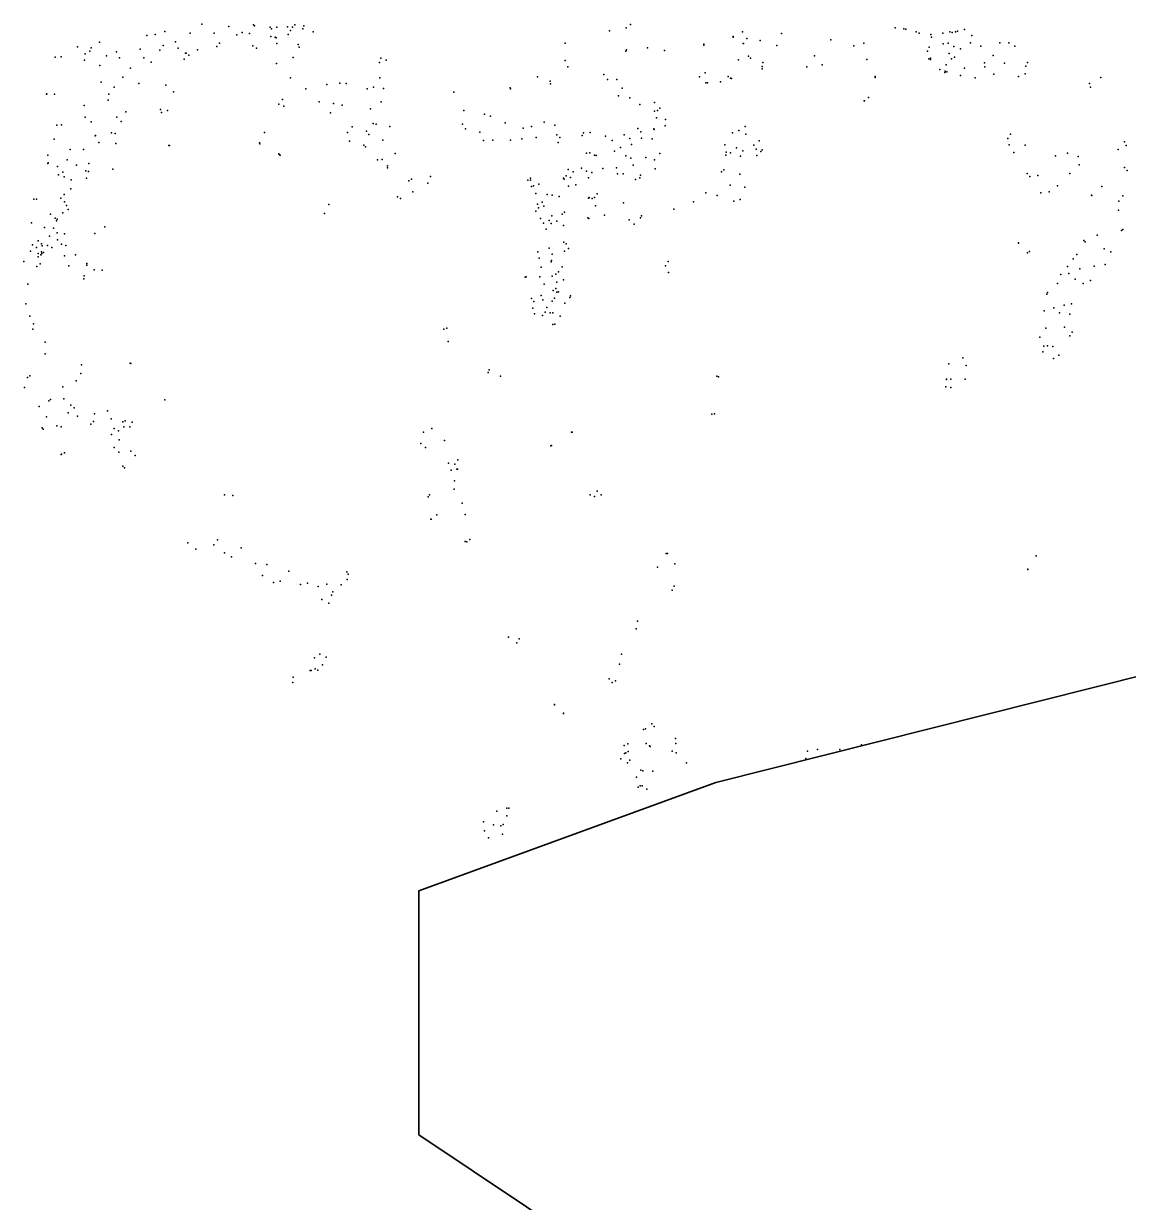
# Model space of a CAD drawing. Header units: millimetres. Extents: x -60275265 to 22802890, y -38578442 to 24337084.
# Drawn here: x -13545378 to -8352378, y -27557396 to -22014924 of the extents above; entities that cross this region are included whole.
import ezdxf

# ---------------------------------------------------------------- set-up
doc = ezdxf.new("R2010")
doc.units = ezdxf.units.MM
doc.header["$MEASUREMENT"] = 0
doc.layers.add('Outline', color=7, linetype='Continuous', true_color=0x000000)
doc.layers.add('particles', color=7, linetype='Continuous', true_color=0x000000)

msp = doc.modelspace()

# ---------------------------------------------------------------- linework, layer by layer
at = {"layer": 'Outline', "color": 3, "lineweight": 35, "true_color": 0x00ff00}
msp.add_lwpolyline([(2388023, -22014924), (1246851, -22397507), (486043, -23034488), (-655070, -23544188), (-1923171, -23926255), (-3444858, -23926255), (-4586030, -23926255), (-6054654, -23291001), (-6234364, -23544188), (-7756052, -24945643), (-10291971, -25582566), (-11687011, -26092266), (-11687011, -27239111), (-10926085, -27748576), (-10672498, -28513120), (-11813952, -29532403), (-12701478, -29022703), (-13842532, -29022703), (-14603457, -30424170), (-14603457, -31698402), (-14857045, -32335606), (-16885907, -32335606), (-18787711, -33099869)], dxfattribs=at)
at = {"layer": 'particles', "color": 93, "true_color": 0x67d435}
for p in [(-12881378, -22052304), (-12707378, -22018304), (-12581378, -22028304), (-12517378, -22056304), (-12464378, -22020304), (-12460378, -22025304), (-12386378, -22032304), (-12380378, -22040304), (-12355378, -22031304), (-12304378, -22030304), (-12290378, -22047304), (-12281378, -22031304), (-12270378, -22021304), (-12233378, -22039304), (-12227378, -22026304), (-12184378, -22053304), (-10791378, -22048304), (-10712378, -22034304), (-10692378, -22019304), (-10166378, -22054304), (-9449378, -22035304), (-9408378, -22039304), (-9398378, -22041304), (-9349378, -22054304), (-9192378, -22053304), (-9180378, -22057304), (-9165378, -22054304), (-9156378, -22050304), (-9123378, -22043304), (-13188378, -22102304), (-12966378, -22070304), (-12926378, -22066304), (-12831378, -22101304), (-12762378, -22059304), (-12649378, -22060304), (-12624378, -22106304), (-12543378, -22067304), (-12483378, -22062304), (-12383378, -22075304), (-12362378, -22078304), (-12358378, -22082304), (-12355378, -22109304), (-12302378, -22066304), (-12254378, -22113304), (-11000378, -22106304), (-10347378, -22111304), (-10210378, -22078304), (-10209378, -22076304), (-10162378, -22108304), (-10161378, -22108304), (-10145378, -22085304), (-10083378, -22094304), (-9982378, -22061304), (-9751378, -22091304), (-9596378, -22106304), (-9336378, -22060304), (-9281378, -22066304), (-9278378, -22078304), (-9224378, -22059304), (-9223378, -22110304), (-9200378, -22106304), (-9095378, -22105304), (-9088378, -22071304), (-8957378, -22105304), (-8914378, -22105304), (-13292378, -22124304), (-13255378, -22157304), (-13234378, -22144304), (-13228378, -22128304), (-13156378, -22167304), (-13109378, -22147304), (-12997378, -22135304), (-12904378, -22139304), (-12889378, -22118304), (-12819378, -22131304), (-12784378, -22153304), (-12781378, -22154304), (-12769378, -22163304), (-12728378, -22138304), (-12637378, -22123304), (-12468378, -22119304), (-12451378, -22131304), (-12249378, -22126304), (-10715378, -22144304), (-10711378, -22138304), (-10613378, -22128304), (-10532378, -22141304), (-10348378, -22115304), (-10348378, -22116304), (-10137378, -22168304), (-10005378, -22118304), (-9827378, -22167304), (-9642378, -22120304), (-9297378, -22144304), (-9289378, -22126304), (-9195378, -22155304), (-9172378, -22122304), (-9141378, -22133304), (-9046378, -22121304), (-8987378, -22165304), (-8886378, -22121304), (-13396378, -22172304), (-13368378, -22171304), (-13259378, -22186304), (-13186378, -22211304), (-13094378, -22176304), (-13043378, -22225304), (-12980378, -22175304), (-12945378, -22196304), (-12790378, -22182304), (-12357378, -22202304), (-12278378, -22174304), (-11872378, -22198304), (-11866378, -22178304), (-11840378, -22187304), (-11000378, -22189304), (-10987378, -22218304), (-10184378, -22185304), (-10128378, -22177304), (-10073378, -22216304), (-10070378, -22198304), (-9864378, -22218304), (-9791378, -22208304), (-9581378, -22184304), (-9290378, -22180304), (-9282378, -22177304), (-9282378, -22183304), (-9209378, -22209304), (-9184378, -22181304), (-9169378, -22173304), (-9122378, -22225304), (-9029378, -22199304), (-9027378, -22218304), (-8934378, -22200304), (-8834378, -22215304), (-8826378, -22198304), (-13078378, -22266304), (-12290378, -22270304), (-11871378, -22270304), (-11129378, -22265304), (-10817378, -22254304), (-10801378, -22277304), (-10757378, -22277304), (-10368378, -22265304), (-10341378, -22246304), (-10233378, -22263304), (-10223378, -22272304), (-10218378, -22273304), (-10073378, -22228304), (-9543378, -22268304), (-9542378, -22264304), (-9239378, -22230304), (-9215378, -22244304), (-9214378, -22238304), (-9206378, -22241304), (-9141378, -22259304), (-9072378, -22270304), (-8985378, -22252304), (-8869378, -22263304), (-8838378, -22251304), (-8482378, -22268304), (-13180378, -22290304), (-13120378, -22314304), (-13003378, -22297304), (-12876378, -22304304), (-12219378, -22322304), (-12120378, -22301304), (-12058378, -22295304), (-12029378, -22296304), (-11930378, -22322304), (-11901378, -22313304), (-11853378, -22320304), (-11258378, -22317304), (-11257378, -22321304), (-11070378, -22285304), (-11068378, -22298304), (-10732378, -22319304), (-10339378, -22293304), (-10331378, -22294304), (-10270378, -22288304), (-8535378, -22296304), (-8530378, -22314304), (-13438378, -22346304), (-13435378, -22345304), (-13400378, -22346304), (-13148378, -22374304), (-13145378, -22346304), (-12840378, -22336304), (-12328378, -22372304), (-12156378, -22382304), (-12089378, -22391304), (-11864378, -22383304), (-11523378, -22337304), (-10749378, -22354304), (-10695378, -22363304), (-10695378, -22364304), (-10580378, -22386304), (-9594378, -22378304), (-9593378, -22378304), (-9573378, -22362304), (-13261378, -22400304), (-13064378, -22429304), (-12902378, -22419304), (-12896378, -22433304), (-12869378, -22423304), (-12345378, -22394304), (-12321378, -22403304), (-12103378, -22435304), (-12047378, -22398304), (-11914378, -22416304), (-11476378, -22424304), (-11379378, -22440304), (-10649378, -22395304), (-10580378, -22426304), (-10565378, -22423304), (-10554378, -22413304), (-13389378, -22493304), (-13367378, -22490304), (-13255378, -22455304), (-13228378, -22477304), (-13106378, -22455304), (-13087378, -22475304), (-12000378, -22500304), (-11902378, -22485304), (-11888378, -22488304), (-11824378, -22499304), (-11482378, -22488304), (-11350378, -22450304), (-11282378, -22481304), (-11158378, -22499304), (-11098378, -22478304), (-11048378, -22493304), (-10570378, -22457304), (-10529378, -22495304), (-10528378, -22466304), (-10154378, -22499304), (-13208378, -22542304), (-13207378, -22541304), (-13132378, -22528304), (-13114378, -22531304), (-12412378, -22527304), (-12023378, -22527304), (-11933378, -22520304), (-11922378, -22536304), (-11468378, -22510304), (-11400378, -22525304), (-11203378, -22556304), (-11197378, -22507304), (-11136378, -22551304), (-11039378, -22537304), (-11024378, -22550304), (-10919378, -22541304), (-10914378, -22528304), (-10882378, -22526304), (-10810378, -22544304), (-10722378, -22538304), (-10695378, -22555304), (-10658378, -22508304), (-10644378, -22523304), (-10641378, -22553304), (-10590378, -22557304), (-10583378, -22510304), (-10581378, -22513304), (-10213378, -22529304), (-10183378, -22518304), (-10150378, -22535304), (-8918378, -22555304), (-8907378, -22535304), (-13401378, -22558304), (-13326378, -22607304), (-13264378, -22606304), (-13192378, -22573304), (-13111378, -22579304), (-12862378, -22588304), (-12859378, -22588304), (-12436378, -22576304), (-12435378, -22580304), (-12013378, -22568304), (-11946378, -22587304), (-11938378, -22594304), (-11857378, -22562304), (-11383378, -22565304), (-11340378, -22562304), (-11256378, -22563304), (-11033378, -22574304), (-10778378, -22564304), (-10740378, -22597304), (-10688378, -22583304), (-10249378, -22585304), (-10194378, -22599304), (-10113378, -22587304), (-10102378, -22605304), (-10087378, -22566304), (-10074378, -22609304), (-8913378, -22584304), (-8838378, -22586304), (-8400378, -22607304), (-8371378, -22570304), (-8362378, -22588304), (-13431378, -22634304), (-13340378, -22655304), (-12346378, -22627304), (-12342378, -22632304), (-12339378, -22633304), (-11882378, -22656304), (-11860378, -22654304), (-11798378, -22626304), (-10899378, -22624304), (-10883378, -22622304), (-10862378, -22633304), (-10854378, -22635304), (-10854378, -22635304), (-10768378, -22614304), (-10714378, -22637304), (-10691378, -22647304), (-10620378, -22644304), (-10580378, -22655304), (-10555378, -22625304), (-10244378, -22633304), (-10242378, -22619304), (-10222378, -22623304), (-10176378, -22638304), (-10165378, -22613304), (-10098378, -22635304), (-10079378, -22616304), (-8891378, -22621304), (-8694378, -22637304), (-8639378, -22624304), (-8588378, -22640304), (-13431378, -22673304), (-13430378, -22669304), (-13386378, -22687304), (-13361378, -22714304), (-13297378, -22680304), (-13253378, -22707304), (-13240378, -22710304), (-13239378, -22672304), (-13126378, -22699304), (-11834378, -22683304), (-11834378, -22693304), (-10986378, -22700304), (-10962378, -22712304), (-10923378, -22695304), (-10899378, -22709304), (-10874378, -22715304), (-10822378, -22696304), (-10758378, -22693304), (-10754378, -22721304), (-10727378, -22721304), (-10680378, -22681304), (-10577378, -22697304), (-10265378, -22712304), (-10254378, -22703304), (-10178378, -22722304), (-8828378, -22719304), (-8627378, -22720304), (-8584378, -22678304), (-8370378, -22691304), (-8358378, -22706304), (-13381378, -22725304), (-13354378, -22735304), (-13322378, -22749304), (-13250378, -22741304), (-11735378, -22754304), (-11721378, -22746304), (-11645378, -22765304), (-11633378, -22734304), (-11175378, -22751304), (-11163378, -22741304), (-11163378, -22751304), (-11148378, -22777304), (-11123378, -22770304), (-11008378, -22742304), (-11004378, -22746304), (-10995378, -22730304), (-10983378, -22779304), (-10974378, -22739304), (-10950378, -22773304), (-10890378, -22740304), (-10669378, -22748304), (-10649378, -22740304), (-10646378, -22728304), (-10224378, -22774304), (-8815378, -22733304), (-8777378, -22729304), (-8686378, -22777304), (-13354378, -22819304), (-13323378, -22791304), (-11788378, -22829304), (-11715378, -22805304), (-11157378, -22780304), (-11138378, -22813304), (-11084378, -22818304), (-11061378, -22821304), (-11028378, -22828304), (-10886378, -22833304), (-10862378, -22833304), (-10849378, -22815304), (-10339378, -22811304), (-10285378, -22823304), (-10155378, -22784304), (-8763378, -22810304), (-8724378, -22806304), (-8525378, -22822304), (-8524378, -22823304), (-8477378, -22780304), (-8477378, -22780304), (-8378378, -22824304), (-13497378, -22840304), (-13485378, -22840304), (-13370378, -22835304), (-13353378, -22852304), (-13344378, -22870304), (-13335378, -22889304), (-12110378, -22865304), (-11774378, -22837304), (-11129378, -22863304), (-11125378, -22881304), (-11108378, -22855304), (-11100378, -22873304), (-10889378, -22836304), (-10872378, -22837304), (-10857378, -22872304), (-10726378, -22858304), (-10488378, -22887304), (-10397378, -22852304), (-10206378, -22850304), (-10177378, -22841304), (-8397378, -22850304), (-13418378, -22911304), (-13397378, -22930304), (-13391378, -22942304), (-13387378, -22934304), (-13360378, -22904304), (-12131378, -22908304), (-11137378, -22897304), (-11115378, -22931304), (-11074378, -22941304), (-11062378, -22918304), (-11039378, -22944304), (-11013378, -22910304), (-11003378, -22902304), (-10893378, -22928304), (-10888378, -22931304), (-10815378, -22915304), (-10698378, -22937304), (-10645378, -22928304), (-10641378, -22918304), (-8399378, -22892304), (-13508378, -22951304), (-13446378, -22973304), (-13404378, -22976304), (-13387378, -22998304), (-13163378, -22971304), (-11101378, -22953304), (-11088378, -22981304), (-11065378, -22954304), (-11007378, -22964304), (-10675378, -22958304), (-8384378, -22988304), (-8379378, -22983304), (-13503378, -23055304), (-13476378, -23036304), (-13461378, -23050304), (-13423378, -23014304), (-13385378, -23032304), (-13366378, -23052304), (-13352378, -23003304), (-13210378, -23002304), (-11005378, -23043304), (-10994378, -23050304), (-8868378, -23046304), (-8868378, -23047304), (-8561378, -23035304), (-8555378, -23041304), (-8499378, -23009304), (-13512378, -23084304), (-13484378, -23068304), (-13477378, -23095304), (-13464378, -23102304), (-13461378, -23088304), (-13459378, -23095304), (-13458378, -23059304), (-13452378, -23091304), (-13433378, -23058304), (-13413378, -23067304), (-13353378, -23106304), (-13347378, -23058304), (-13301378, -23102304), (-11128378, -23088304), (-11075378, -23070304), (-11060378, -23099304), (-11003378, -23085304), (-10984378, -23072304), (-8826378, -23092304), (-8817378, -23086304), (-8594378, -23101304), (-8466378, -23074304), (-8434378, -23088304), (-13544378, -23133304), (-13482378, -23156304), (-13476378, -23112304), (-13467378, -23144304), (-13333378, -23154304), (-13248378, -23151304), (-13247378, -23142304), (-11121378, -23118304), (-11112378, -23160304), (-11065378, -23135304), (-11064378, -23128304), (-11014378, -23158304), (-10528378, -23153304), (-10516378, -23133304), (-8639378, -23156304), (-8611378, -23120304), (-8580378, -23167304), (-8513378, -23155304), (-8461378, -23147304), (-13262378, -23214304), (-13260378, -23201304), (-13213378, -23172304), (-13176378, -23174304), (-11188378, -23207304), (-11183378, -23205304), (-11119378, -23205304), (-11061378, -23202304), (-11043378, -23193304), (-11030378, -23182304), (-11007378, -23220304), (-10514378, -23185304), (-8670378, -23195304), (-8632378, -23190304), (-8602378, -23217304), (-8530378, -23222304), (-13525378, -23240304), (-11098378, -23240304), (-11056378, -23269304), (-11043378, -23260304), (-11039378, -23231304), (-11038378, -23277304), (-11031378, -23276304), (-8686378, -23237304), (-8565378, -23237304), (-13535378, -23332304), (-11157378, -23307304), (-11147378, -23321304), (-11112378, -23293304), (-11104378, -23313304), (-11061378, -23320304), (-11050378, -23306304), (-11001378, -23329304), (-10978378, -23302304), (-10975378, -23294304), (-8735378, -23287304), (-8732378, -23279304), (-8619378, -23333304), (-11151378, -23353304), (-11143378, -23380304), (-11106378, -23387304), (-11093378, -23372304), (-11085378, -23349304), (-11070378, -23375304), (-11057378, -23375304), (-8748378, -23365304), (-8702378, -23351304), (-8676378, -23375304), (-8654378, -23338304), (-8628378, -23381304), (-13516378, -23390304), (-13499378, -23427304), (-11057378, -23429304), (-11048378, -23428304), (-11023378, -23390304), (-8652378, -23442304), (-13501378, -23451304), (-11569378, -23452304), (-11556378, -23447304), (-8769378, -23489304), (-8740378, -23446304), (-8628378, -23482304), (-8617378, -23465304), (-13444378, -23512304), (-11549378, -23510304), (-8750378, -23531304), (-8732378, -23529304), (-8708378, -23533304), (-13443378, -23568304), (-9130378, -23586304), (-9130378, -23586304), (-8755378, -23558304), (-8704378, -23589304), (-8679378, -23573304), (-13276378, -23660304), (-13272378, -23619304), (-13044378, -23611304), (-13044378, -23611304), (-13041378, -23613304), (-11362378, -23655304), (-11357378, -23643304), (-9196378, -23615304), (-9115378, -23622304), (-13526378, -23679304), (-13515378, -23671304), (-13298378, -23695304), (-11303378, -23672304), (-10287378, -23673304), (-10278378, -23676304), (-9207378, -23687304), (-9207378, -23688304), (-9186378, -23686304), (-9119378, -23686304), (-13540378, -23725304), (-13360378, -23722304), (-9210378, -23723304), (-9187378, -23725304), (-13471378, -23815304), (-13426378, -23789304), (-13419378, -23782304), (-13356378, -23779304), (-13323378, -23808304), (-13307378, -23821304), (-12881378, -23783304), (-13437378, -23863304), (-13336378, -23845304), (-13291378, -23860304), (-13217378, -23886304), (-13212378, -23850304), (-13150378, -23835304), (-13134378, -23873304), (-13078378, -23887304), (-13068378, -23883304), (-10310378, -23851304), (-10298378, -23849304), (-13457378, -23915304), (-13453378, -23922304), (-13389378, -23906304), (-13368378, -23910304), (-13229378, -23898304), (-13120378, -23918304), (-13099378, -23930304), (-13074378, -23911304), (-13045378, -23910304), (-13035378, -23888304), (-11665378, -23935304), (-11626378, -23918304), (-10970378, -23935304), (-10967378, -23935304), (-13131378, -23946304), (-13095378, -23971304), (-11678378, -23989304), (-11566378, -23975304), (-13368378, -24040304), (-13367378, -24039304), (-13352378, -24033304), (-13119378, -24007304), (-13097378, -24030304), (-13041378, -24025304), (-13021378, -24045304), (-11656378, -24007304), (-11067378, -24000304), (-11064378, -23999304), (-13079378, -24095304), (-13070378, -24103304), (-11548378, -24082304), (-11518378, -24086304), (-11508378, -24109304), (-11505378, -24109304), (-11504378, -24065304), (-11535378, -24115304), (-11521378, -24204304), (-11520378, -24165304), (-10849378, -24213304), (-12600378, -24230304), (-12562378, -24234304), (-11643378, -24239304), (-11637378, -24230304), (-11483378, -24270304), (-10882378, -24230304), (-10862378, -24238304), (-10830378, -24230304), (-11602378, -24324304), (-11470378, -24322304), (-11470378, -24322304), (-11631378, -24344304), (-11629378, -24345304), (-11448378, -24441304), (-12773378, -24456304), (-12735378, -24486304), (-12650378, -24465304), (-12633378, -24442304), (-12523378, -24479304), (-11469378, -24449304), (-11462378, -24452304), (-12600378, -24503304), (-12568378, -24521304), (-10525378, -24506304), (-10519378, -24506304), (-8786378, -24517304), (-8786378, -24517304), (-12455378, -24553304), (-12401378, -24558304), (-12298378, -24589304), (-12026378, -24593304), (-12020378, -24604304), (-10565378, -24570304), (-10484378, -24554304), (-8825378, -24580304), (-8825378, -24581304), (-12422378, -24610304), (-12371378, -24643304), (-12339378, -24636304), (-12243378, -24652304), (-12211378, -24645304), (-12160378, -24662304), (-12119378, -24650304), (-12053378, -24654304), (-12024378, -24629304), (-10487378, -24660304), (-12097378, -24702304), (-12091378, -24686304), (-10497378, -24678304), (-12143378, -24722304), (-12110378, -24739304), (-10659378, -24825304), (-10665378, -24861304), (-11265378, -24899304), (-11226378, -24926304), (-11215378, -24908304), (-12152378, -24980304), (-12122378, -24993304), (-10735378, -24980304), (-10734378, -24980304), (-12177378, -24997304), (-12175378, -25049304), (-12140378, -25030304), (-10744378, -25026304), (-12278378, -25088304), (-12198378, -25056304), (-12193378, -25056304), (-12162378, -25054304), (-10793378, -25096304), (-10763378, -25105304), (-12280378, -25112304), (-10778378, -25113304), (-11049378, -25216304), (-11049378, -25217304), (-11008378, -25257304), (-11008378, -25259304), (-10592378, -25307304), (-10581378, -25319304), (-10632378, -25333304), (-10622378, -25330304), (-10481378, -25376304), (-10722378, -25409304), (-10705378, -25401304), (-10704378, -25437304), (-10618378, -25399304), (-10603378, -25410304), (-10600378, -25414304), (-10496378, -25435304), (-10479378, -25399304), (-9861378, -25436304), (-9814378, -25427304), (-9708378, -25427304), (-9607378, -25406304), (-10737378, -25471304), (-10720378, -25446304), (-10714378, -25444304), (-10707378, -25491304), (-10695378, -25478304), (-10477378, -25443304), (-10429378, -25490304), (-9869378, -25470304), (-10644378, -25525304), (-10634378, -25528304), (-10588378, -25530304), (-10664378, -25557304), (-10656378, -25604304), (-10647378, -25598304), (-10637378, -25598304), (-10616378, -25614304), (-11273378, -25703304), (-11264378, -25703304), (-11383378, -25767304), (-11320378, -25718304), (-11274378, -25739304), (-11378378, -25810304), (-11337378, -25782304), (-11302378, -25786304), (-11294378, -25826304), (-11291378, -25781304), (-11360378, -25843304)]:
    msp.add_point(p, dxfattribs=at)

doc.saveas('drawing.dxf')
